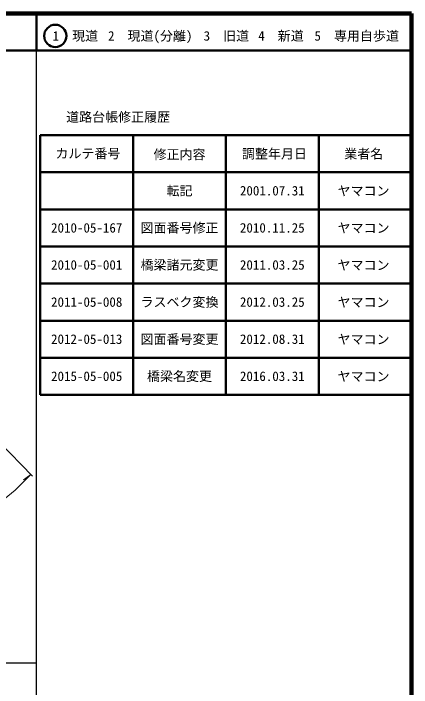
# Model space of a CAD drawing. Units: millimetres on the paper, enlarged 1000 times. Extents: x 40000 to 680000, y 20000 to 380000.
# Drawn here: x 572778 to 680000, y 198357 to 380000 of the extents above; entities that cross this region are included whole.
import ezdxf
from ezdxf.enums import TextEntityAlignment as Align

# ---------------------------------------------------------------- set-up
doc = ezdxf.new("R2010")
doc.units = ezdxf.units.MM
doc.header["$LTSCALE"] = 1000
for name, color, linetype, lineweight in [('M-STR-HTXT', 7, 'Continuous', 13), ('M-TTL', 2, 'Continuous', 140), ('M-TTL-BAND', 7, 'Continuous', 25), ('M-TTL-FRAM', 2, 'Continuous', 50), ('M-TTL-LINE', 7, 'Continuous', 50)]:
    doc.layers.add(name, color=color, linetype=linetype, lineweight=lineweight)
doc.layers.add('M-TTL-TXT', color=7, linetype='Continuous')
doc.styles.add('ＭＳ ゴシック', font='')
doc.styles.get('ＭＳ ゴシック').set_extended_font_data('MS Gothic')

msp = doc.modelspace()

# ---------------------------------------------------------------- linework, layer by layer
at = {"layer": 'M-STR-HTXT'}
for p, q in [((577907, 255346), (568711, 264695)), ((577462, 255799), (575501, 254321))]:
    msp.add_line(p, q, dxfattribs=at)
msp.add_lwpolyline([(567766, 247105), (573203, 251539), (577461, 255799)], dxfattribs=at)
at = {"layer": 'M-TTL'}
for p, q in [((680000, 380000), (40000, 380000)), ((680000, 20000), (680000, 380000))]:
    msp.add_line(p, q, dxfattribs=at)
at = {"layer": 'M-TTL-BAND'}
for p, q in [((579000, 20000), (579000, 370000)), ((40000, 205000), (579000, 205000))]:
    msp.add_line(p, q, dxfattribs=at)
at = {"layer": 'M-TTL-FRAM'}
for p, q in [((580000, 347197), (680000, 347197)), ((580000, 347197), (580000, 277197)), ((580000, 277197), (680000, 277197))]:
    msp.add_line(p, q, dxfattribs=at)
at = {"layer": 'M-TTL-LINE'}
for p, q in [((579000, 380000), (579000, 370000)), ((40000, 370000), (680000, 370000)), ((605000, 347197), (605000, 277197)), ((630000, 347197), (630000, 277197)), ((655000, 347197), (655000, 277197)), ((580000, 337197), (680000, 337197)), ((580000, 327197), (680000, 327197)), ((580000, 317197), (680000, 317197)), ((580000, 307197), (680000, 307197)), ((580000, 297197), (680000, 297197)), ((580000, 287197), (680000, 287197))]:
    msp.add_line(p, q, dxfattribs=at)
msp.add_circle((584031, 373958), 3000, dxfattribs=at)

# ---------------------------------------------------------------- texts
at = {"layer": 'M-TTL-TXT', "style": 'ＭＳ ゴシック'}
for s, p in [('1\u3000現道', (589448, 373958)), ('2\u3000現道(分離)', (609619, 373958)), ('3\u3000旧道', (630121, 373958)), ('4\u3000新道', (644824, 373958)), ('5\u3000専用自歩道', (665228, 373958)), ('道路台帳修正履歴', (600968, 352113)), ('カルテ番号', (592839, 342277)), ('修正内容', (617509, 342023)), ('調整年月日', (643089, 342197)), ('業者名', (667134, 342197)), ('転記', (617500, 332245)), ('2001.07.31', (642500, 332245)), ('ヤマコン', (667077, 332189)), ('2010-05-167', (592500, 322245)), ('図面番号修正', (617500, 322245)), ('2010.11.25', (642500, 322245)), ('ヤマコン', (667077, 322189)), ('2010-05-001', (592500, 312245)), ('橋梁諸元変更', (617500, 312245)), ('2011.03.25', (642500, 312245)), ('ヤマコン', (667077, 312189)), ('2011-05-008', (592500, 302245)), ('ラスベク変換', (617500, 302245)), ('2012.03.25', (642500, 302245)), ('ヤマコン', (667077, 302189)), ('2012-05-013', (592500, 292245)), ('図面番号変更', (617500, 292245)), ('2012.08.31', (642500, 292245)), ('ヤマコン', (667077, 292189)), ('2015-05-005', (592500, 282245)), ('橋梁名変更', (617500, 282245)), ('2016.03.31', (642500, 282245)), ('ヤマコン', (667077, 282189))]:
    msp.add_text(s, height=2566, dxfattribs=at).set_placement(p, align=Align.MIDDLE_CENTER)

doc.saveas('drawing.dxf')
